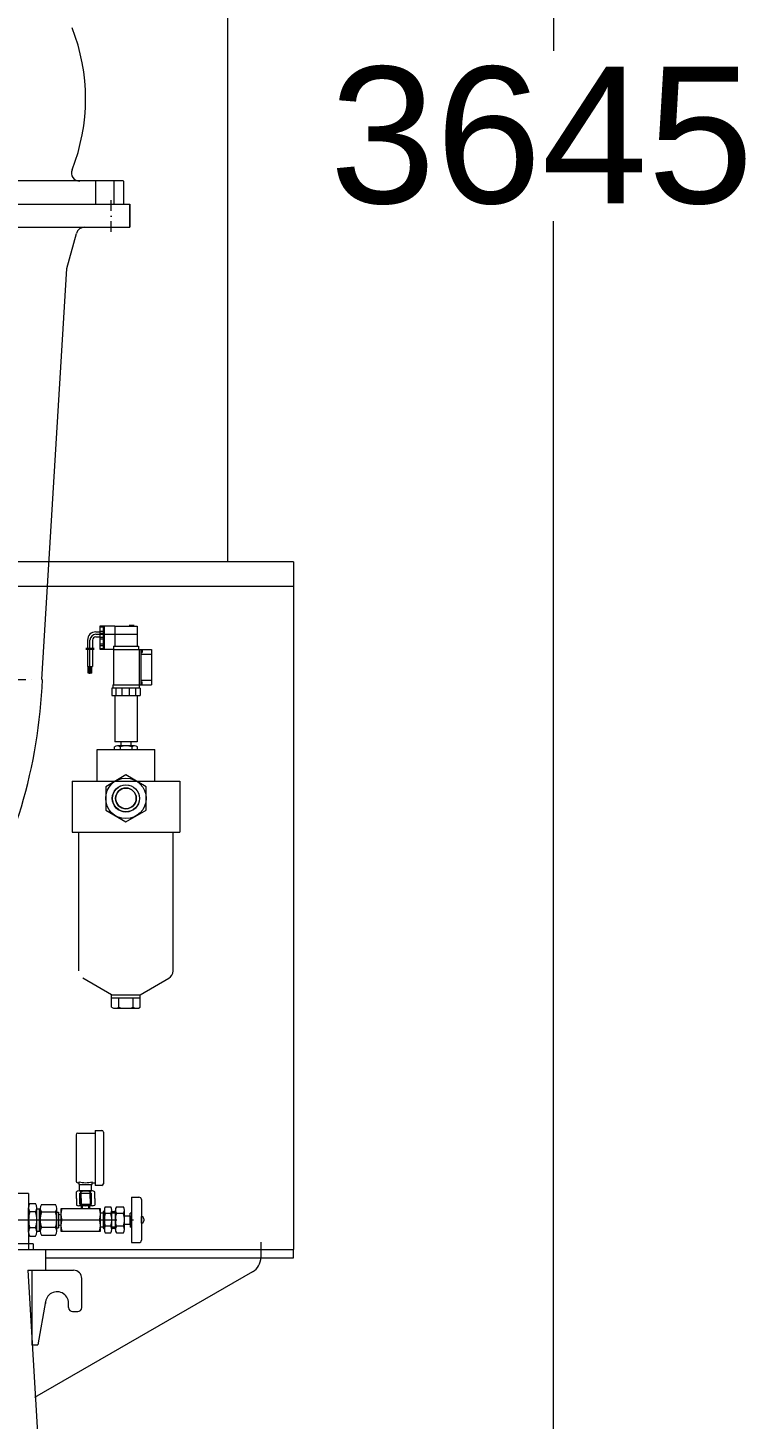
# Model space of a CAD drawing. Header units: millimetres. Extents: x 3 to 671030, y 2 to 511260.
# Drawn here: x 150143 to 172276, y 92263 to 135023 of the extents above; entities that cross this region are included whole.
import ezdxf

# ---------------------------------------------------------------- set-up
doc = ezdxf.new("R2010")
doc.units = ezdxf.units.MM
doc.header["$LTSCALE"] = 25.4
doc.linetypes.add('CENTER', pattern=[50.8, 31.75, -6.35, 6.35, -6.35])
doc.linetypes.add('DASHDOT', pattern=[25.4, 12.7, -6.35, 0, -6.35])
doc.layers.get('Defpoints').update_dxf_attribs({"lineweight": 5})
for name, color, linetype, lineweight in [('CAXA0', 7, 'Continuous', 5), ('CAXA1', 5, 'CENTER', 5), ('CAXA细实线层', 7, 'Continuous', 5), ('EB0_1', 7, 'Continuous', 5), ('细实线层', 7, 'Continuous', 5)]:
    doc.layers.add(name, color=color, linetype=linetype, lineweight=lineweight)
doc.styles.add('Roman', font='arial.ttf')
doc.styles.get("Standard").update_dxf_attribs({"font": 'arial.ttf'})
doc.dimstyles.new('ISO-25', dxfattribs={"dimscale": 30, "dimtxt": 38.1, "dimasz": 38.1, "dimexe": 50.8, "dimexo": 50.8, "dimgap": 15.875, "dimtad": 1, "dimtih": 1, "dimtoh": 1, "dimdec": 1, "dimlfac": 0.03937, "dimdsep": 46, "dimtxsty": 'Standard', "dimcen": 63.5, "dimclrd": 7, "dimclre": 7, "dimclrt": 7, "dimadec": 0, "dimazin": 0, "dimtfac": 1, "dimtdec": 1, "dimtmove": 0, "dimatfit": 3, "dimfxl": 25.4, "dimlwd": 5, "dimlwe": 5, "dimarcsym": 0})

# ---------------------------------------------------------------- blocks, each defined once
blk = doc.blocks.new('*D52')
at = {"color": 7, "linetype": 'Continuous', "lineweight": 5, "transparency": 16777216}
for p, q in [((158295, 177991), (167822, 177991)), ((166298, 176848), (166298, 134317)), ((166298, 86551), (166298, 129082)), ((155927, 85408), (167822, 85408))]:
    blk.add_line(p, q, dxfattribs=at)
at = {"color": 7, "transparency": 16777216}
for points in [[(166107, 176848), (166488, 176848), (166298, 177991)], [(166107, 86551), (166488, 86551), (166298, 85408)]]:
    blk.add_solid(points, dxfattribs=at)
at = {"layer": 'Defpoints', "color": 0, "transparency": 16777216}
for p in [(156771, 177991), (166298, 177991), (154403, 85408)]:
    blk.add_point(p, dxfattribs=at)
at = {"color": 7, "lineweight": 5, "transparency": 16777216, "insert": (165929, 131700), "char_height": 4191, "attachment_point": 5, "style": 'Roman'}
blk.add_mtext('3645', dxfattribs=at)

msp = doc.modelspace()

# ---------------------------------------------------------------- linework, layer by layer
at = {"color": 7, "lineweight": 5}
for p, q in [((156275.55, 144013.84), (156275.55, 118613.84)), ((152235.47, 129603.93), (152235.52, 130315.13)), ((152794.27, 129603.89), (152794.32, 130315.09)), ((140451.35, 129604.31), (153278.35, 129604.31)), ((153278.35, 128893.11), (153278.35, 129604.31)), ((146864.85, 128893.11), (153278.35, 128893.11)), ((151346.11, 127623.11), (151635.96, 128704.85)), ((150574.01, 114999.31), (151346.11, 127623.11)), ((158307.55, 118613.84), (143061.16, 118613.83)), ((158307.48, 118613.84), (158307.28, 98107.93)), ((158307.54, 117851.88), (143067.54, 117851.88)), ((152230.58, 116460.13), (152357.58, 116460.13)), ((152230.58, 116383.93), (153500.58, 116383.93)), ((152230.58, 116307.73), (152357.58, 116307.73)), ((152814.78, 116637.93), (152357.22, 116637.93)), ((152357.58, 116637.93), (152357.58, 116129.93)), ((152357.58, 116617.24), (152459.18, 116617.24)), ((152357.58, 116476.6), (152459.18, 116476.6)), ((152357.58, 116434.73), (152357.58, 115926.73)), ((152357.58, 116414.04), (152459.18, 116414.04)), ((152459.18, 116637.93), (152459.18, 116129.93)), ((152459.18, 116434.73), (152459.18, 115926.73)), ((152484.58, 116637.93), (152484.58, 116129.93)), ((152484.58, 116434.73), (152484.58, 115926.73)), ((152814.78, 116637.93), (153500.58, 116637.93)), ((152814.78, 116637.93), (152814.78, 116015.63)), ((153411.91, 116650.78), (153259.51, 116650.78)), ((153500.58, 116637.93), (153500.58, 116015.63)), ((151925.76, 115957.33), (152184.45, 115957.33)), ((151925.76, 115931.93), (152184.45, 115931.93)), ((151976.58, 116206.13), (151976.58, 115957.33)), ((151976.58, 116002.93), (151976.58, 115754.13)), ((151976.58, 115931.93), (151976.58, 115393.61)), ((152052.78, 115374.79), (152052.78, 116206.13)), ((152052.78, 115171.59), (152052.78, 116002.93)), ((152128.98, 116206.13), (152128.98, 115957.33)), ((152128.98, 116002.93), (152128.98, 115754.13)), ((152128.98, 115931.93), (152128.98, 115393.61)), ((152357.58, 116291.25), (152459.18, 116291.25)), ((152357.58, 116243.29), (152459.18, 116243.29)), ((152357.58, 116088.05), (152459.18, 116088.05)), ((152357.58, 116040.09), (152459.18, 116040.09)), ((152357.58, 115947.42), (152459.18, 115947.42)), ((152357.58, 115926.73), (152776.68, 115926.73)), ((152776.68, 116015.63), (153538.68, 116015.63)), ((152776.68, 116015.63), (152776.68, 115914.03)), ((152776.68, 115914.03), (152776.68, 114834.53)), ((152776.68, 115914.03), (153945.08, 115914.03)), ((153538.68, 116015.63), (153538.68, 115914.03)), ((153564.08, 115914.03), (153564.08, 114834.53)), ((153614.88, 115914.03), (153614.88, 114834.53)), ((153614.88, 115909.09), (153652.98, 115909.09)), ((153652.98, 115909.09), (153652.98, 115820.19)), ((153945.08, 115914.03), (153945.08, 114834.53)), ((152776.68, 115812.43), (152776.68, 115710.83)), ((153564.08, 115710.83), (153564.08, 114732.51)), ((153614.88, 115820.19), (153652.98, 115820.19)), ((153614.88, 115774.33), (153945.08, 115774.33)), ((151976.58, 115393.61), (152128.98, 115393.61)), ((151995.63, 115194.38), (151995.63, 115393.61)), ((152033.73, 115194.38), (151995.63, 115194.38)), ((152033.73, 115194.38), (152033.73, 115393.61)), ((152071.83, 115194.38), (152071.83, 115393.61)), ((152109.93, 115194.38), (152071.83, 115194.38)), ((152109.93, 115194.38), (152109.93, 115393.61)), ((152725.88, 114732.51), (152725.88, 114504.33)), ((153589.48, 114732.51), (152725.88, 114732.51)), ((152751.28, 114834.53), (153945.08, 114834.53)), ((152751.28, 114834.53), (152751.28, 114732.51)), ((152853.31, 114504.33), (152853.31, 114732.51)), ((153045.92, 114504.33), (153045.92, 114732.51)), ((153268.78, 114504.33), (153268.78, 114732.51)), ((153462.05, 114504.33), (153462.05, 114732.51)), ((153564.08, 114834.53), (153564.08, 114732.51)), ((153589.48, 114732.51), (153589.48, 114504.33)), ((153614.88, 114974.23), (153945.08, 114974.23)), ((153614.88, 114928.37), (153652.98, 114928.37)), ((153614.88, 114839.47), (153652.98, 114839.47)), ((153652.98, 114839.47), (153652.98, 114928.37)), ((152725.88, 114504.33), (153589.48, 114504.33)), ((152814.78, 114504.33), (152814.78, 113081.93)), ((153500.58, 114504.33), (153500.58, 113081.93)), ((152805.95, 112848.46), (152805.95, 112928.98)), ((153500.81, 113081.93), (152814.78, 113081.93)), ((153421.87, 112954.93), (152893.94, 112954.93)), ((152981.93, 112928.98), (152981.93, 112848.46)), ((153005.51, 113081.93), (153005.51, 112954.93)), ((153310.31, 113081.93), (153310.31, 112954.93)), ((153333.88, 112928.98), (153333.88, 112848.46)), ((153509.86, 112848.46), (153509.86, 112928.98)), ((152268.65, 112848.46), (154046.65, 112848.46)), ((152268.65, 111875.16), (152268.65, 112848.46)), ((154046.65, 111875.16), (154046.65, 112848.46)), ((153157.68, 112060.71), (152535.16, 111701.3)), ((153780.19, 111701.3), (153157.68, 112060.71)), ((151506.54, 111875.16), (154808.75, 111875.16)), ((151506.54, 111875.16), (151506.54, 110300.36)), ((152535.16, 111701.3), (152535.16, 110982.48)), ((153780.19, 110982.48), (153780.19, 111701.3)), ((154808.75, 111875.16), (154808.75, 110300.36)), ((152535.16, 110982.48), (153157.68, 110623.07)), ((153157.68, 110623.07), (153780.19, 110982.48)), ((151506.75, 110300.36), (154808.75, 110300.36)), ((151709.74, 106037.66), (151709.74, 110300.36)), ((154605.55, 106037.66), (154605.55, 110300.36)), ((152717.81, 105309.13), (151836.95, 105817.69)), ((153597.69, 105309.13), (154478.55, 105817.69)), ((152717.81, 104922.47), (152717.81, 105309.13)), ((152717.81, 105309.13), (153597.69, 105309.13)), ((152717.81, 105207.53), (153597.69, 105207.53)), ((152903.75, 105207.53), (153411.75, 105207.53)), ((152937.78, 104922.47), (152937.78, 105207.53)), ((153377.72, 104922.47), (153377.72, 105207.53)), ((153597.69, 104922.47), (153597.69, 105309.13)), ((152827.8, 104890.03), (153487.71, 104890.03)), ((157303.29, 97701.57), (157303.29, 97232.87)), ((158307.55, 97219.47), (158307.55, 97473.47)), ((157049.29, 96792.92), (150348.97, 92924.49))]:
    msp.add_line(p, q, dxfattribs=at)
at = {"color": 7, "linetype": 'Continuous', "lineweight": 5}
for p, q in [((140641.85, 129604.31), (153087.85, 129604.31)), ((158307.55, 107633.47), (158307.55, 97473.47)), ((151627.21, 101004.08), (151627.21, 99581.68)), ((151678.01, 101054.88), (152211.41, 101054.88)), ((152211.41, 101137.43), (152211.41, 99448.33)), ((152211.41, 101137.43), (152414.61, 101137.43)), ((152465.41, 101086.63), (152465.41, 99499.13)), ((151640.69, 99048.28), (151640.69, 99251.48)), ((151678.01, 99530.88), (151716.11, 99530.88)), ((152128.29, 99276.88), (151710.34, 99276.88)), ((151716.11, 99480.08), (151716.11, 99558.48)), ((151716.11, 99480.08), (152122.51, 99480.08)), ((151735.16, 99468.66), (151735.16, 99480.08)), ((151735.16, 99276.88), (151735.16, 99468.66)), ((151735.16, 99276.88), (152103.46, 99276.88)), ((151741.51, 99213.38), (152097.11, 99213.38)), ((151741.51, 98870.48), (151741.51, 99213.38)), ((151773.26, 99213.38), (151773.26, 99276.88)), ((151780, 99048.28), (151780, 99251.48)), ((152058.63, 99048.28), (152058.63, 99251.48)), ((152065.36, 99213.38), (152065.36, 99276.88)), ((152097.11, 98870.48), (152097.11, 99213.38)), ((152103.46, 99468.66), (152103.46, 99480.08)), ((152103.46, 99276.88), (152103.46, 99468.66)), ((152122.51, 99480.08), (152122.51, 99558.48)), ((152122.51, 99530.88), (152211.41, 99530.88)), ((152197.94, 99048.28), (152197.94, 99251.48)), ((152414.61, 99448.33), (152211.41, 99448.33)), ((150166.71, 99200.68), (146737.71, 99200.68)), ((150166.71, 99200.68), (150166.71, 97473.46)), ((150204.65, 98886.48), (150382.78, 98886.48)), ((150559.34, 98857.16), (150993.29, 98857.16)), ((151640.69, 99048.28), (151640.69, 98845.08)), ((152128.29, 98819.68), (151710.34, 98819.68)), ((151741.51, 98870.48), (152097.11, 98870.48)), ((151780, 99048.28), (151780, 98845.08)), ((151792.31, 98730.78), (151792.31, 98819.68)), ((151855.81, 98845.08), (151855.81, 98870.48)), ((151855.81, 98845.08), (151982.81, 98845.08)), ((151982.81, 98845.08), (151982.81, 98870.48)), ((152046.31, 98730.78), (152046.31, 98819.68)), ((152058.63, 99048.28), (152058.63, 98845.08)), ((152197.94, 99048.28), (152197.94, 98845.08)), ((152523.01, 98783.83), (152693.22, 98783.83)), ((152862.91, 98783.83), (153083.92, 98783.83)), ((153329.01, 99086.38), (153329.01, 98387.88)), ((153329.01, 99086.38), (153557.61, 99086.38)), ((153633.81, 99010.18), (153633.81, 97765.58)), ((150166.71, 98013.93), (150166.71, 98761.83)), ((150382.78, 98637.18), (150204.65, 98637.18)), ((150420.71, 98013.93), (150420.71, 98761.83)), ((150420.71, 98730.78), (150522.31, 98730.78)), ((150496.91, 98044.98), (150496.91, 98730.78)), ((150522.31, 98739.84), (150522.31, 98387.88)), ((150522.31, 98035.93), (150522.31, 98387.88)), ((150993.29, 98622.52), (150559.34, 98622.52)), ((151030.31, 98035.93), (151030.31, 98739.84)), ((151030.31, 98629.18), (151081.11, 98629.18)), ((151081.11, 98629.18), (151081.11, 98146.58)), ((151081.11, 98565.68), (151157.31, 98544.09)), ((152376.51, 98730.78), (151157.31, 98730.78)), ((151157.31, 98725.68), (151157.31, 98044.98)), ((151187.21, 98387.88), (152347.32, 98387.88)), ((152376.51, 98044.98), (152376.51, 98730.78)), ((152376.51, 98606.32), (152452.71, 98606.32)), ((152452.71, 98641.88), (152493.81, 98641.88)), ((152452.71, 98641.88), (152452.71, 98133.88)), ((152493.81, 98090.92), (152493.81, 98684.84)), ((152693.22, 98585.86), (152523.01, 98585.86)), ((152722.41, 98090.92), (152722.41, 98684.84)), ((152722.41, 98641.88), (152833.71, 98641.88)), ((152833.71, 98090.92), (152833.71, 98684.84)), ((153083.92, 98585.86), (152862.91, 98585.86)), ((153113.11, 98090.92), (153113.11, 98684.84)), ((153113.11, 98514.88), (153290.91, 98514.88)), ((153290.91, 98260.88), (153290.91, 98597.01)), ((153329.01, 98597.01), (153290.91, 98597.01)), ((153290.91, 98514.88), (153290.91, 98165.21)), ((153329.01, 98387.88), (153329.01, 97689.38)), ((153633.81, 98286.28), (153633.81, 98489.48)), ((153633.81, 98489.48), (153676.89, 98489.48)), ((153702.65, 98398.04), (153702.65, 98377.72)), ((153712.55, 98398.04), (153702.65, 98398.04)), ((153712.55, 98377.72), (153702.65, 98377.72)), ((150382.78, 98138.58), (150204.65, 98138.58)), ((150420.71, 98044.98), (150522.31, 98044.98)), ((150993.29, 98153.25), (150559.34, 98153.25)), ((151030.31, 98146.58), (151081.11, 98146.58)), ((151081.11, 98210.08), (151157.54, 98231.67)), ((151157.31, 98044.98), (152376.51, 98044.98)), ((152376.51, 98169.44), (152452.71, 98169.44)), ((152452.71, 98133.88), (152493.81, 98133.88)), ((152693.22, 98189.91), (152523.01, 98189.91)), ((152523.01, 97991.94), (152693.22, 97991.94)), ((152722.41, 98133.88), (152833.71, 98133.88)), ((153083.92, 98189.91), (152862.91, 98189.91)), ((152862.91, 97991.94), (153083.92, 97991.94)), ((153113.11, 98260.88), (153290.91, 98260.88)), ((153329.01, 98165.21), (153290.91, 98165.21)), ((153677.4, 98286.28), (153633.81, 98286.28)), ((150306.55, 97651.28), (147893.55, 97651.28)), ((150204.65, 97889.29), (150382.78, 97889.29)), ((150306.37, 97651.9), (150306.46, 97474.08)), ((150559.34, 97918.61), (150993.29, 97918.61)), ((153329.01, 97689.38), (153557.61, 97689.38)), ((122493.55, 97473.47), (158307.55, 97473.47)), ((150687.55, 97473.47), (150687.55, 96838.47)), ((150687.55, 97219.47), (158307.55, 97219.47)), ((150143.57, 96838.47), (150745.96, 86551.48)), ((150143.57, 96838.47), (151547.1, 96838.47)), ((150277.1, 94552.47), (150277.1, 96838.47)), ((151801.1, 95695.47), (151801.1, 96584.47)), ((150688.9, 95884.22), (150454.08, 94552.47)), ((151392.63, 95695.47), (151392.63, 95860.8)), ((151519.63, 95568.47), (151674.1, 95568.47)), ((150277.1, 94552.47), (150454.08, 94552.47))]:
    msp.add_line(p, q, dxfattribs=at)
at = {"color": 7, "linetype": 'DASHDOT', "lineweight": 5}
for p, q in [((152706.85, 128755.54), (152706.85, 129771.69)), ((122014.98, 114999.31), (150345.04, 114999.31))]:
    msp.add_line(p, q, dxfattribs=at)
at = {"color": 7, "lineweight": 5}
for centre, radius in [((153157.68, 111341.89), 622.63), ((153157.68, 111341.89), 419.1), ((153157.73, 111341.97), 419.1), ((153157.68, 111342.03), 414.02), ((153157.68, 111342.03), 317.5)]:
    msp.add_circle(centre, radius, dxfattribs=at)
for centre, radius, start, end in [((145973.53, 132842.81), 5944.03, 338.482955, 21.517045), ((151736.37, 130562.58), 254, 158.401459, 269.918504), ((151881.31, 128639.11), 254, 90, 165), ((152230.58, 116206.13), 254, 90, 180), ((152230.58, 116206.13), 177.8, 90, 180), ((152230.58, 116206.13), 101.6, 90, 180), ((152893.94, 112792.8), 162.13, 57.132768, 122.867232), ((153157.91, 112345.33), 609.6, 73.221345, 106.778655), ((153421.87, 112792.8), 162.13, 57.132768, 122.867232), ((153157.68, 111342.03), 317.5, 90, 270), ((153157.91, 111342.03), 317.5, 270, 90), ((154351.55, 106037.66), 254, 300, 360), ((152827.8, 105092.69), 202.67, 237.132768, 302.867232), ((153157.75, 105652.03), 762, 253.221345, 286.778655), ((153487.71, 105092.69), 202.67, 237.132768, 302.867232), ((156795.29, 97232.87), 508, 300, 0)]:
    msp.add_arc(centre, radius, start, end, dxfattribs=at)
at = {"color": 7, "linetype": 'Continuous', "lineweight": 5}
for centre, radius, start, end in [((151678.01, 101004.08), 50.8, 90, 180), ((152414.61, 101086.63), 50.8, 0, 90), ((151678.01, 99581.68), 50.8, 180, 270), ((151710.34, 99168.67), 108.21, 49.932013, 130.067987), ((151919.31, 100292.88), 762, 254.53399, 285.46601), ((151919.31, 98882.13), 394.76, 69.334522, 110.665478), ((152128.29, 99168.67), 108.21, 49.932013, 130.067987), ((152414.61, 99499.13), 50.8, 270, 0), ((150390.49, 98761.83), 223.77, 146.149101, 213.850899), ((150196.94, 98761.83), 223.77, 326.149101, 33.850899), ((150196.94, 98761.83), 223.77, 326.149101, 33.850899), ((150726.7, 98739.84), 204.38, 144.969964, 215.030036), ((150825.93, 98739.84), 204.38, 324.969964, 35.030036), ((151710.34, 98927.9), 108.21, 229.932013, 310.067987), ((151919.31, 99214.44), 394.76, 249.334522, 290.665478), ((152128.29, 98927.9), 108.21, 229.932013, 310.067987), ((152676.21, 98684.84), 182.4, 147.132768, 212.867232), ((152540.01, 98684.84), 182.4, 327.132768, 32.867232), ((153016.11, 98684.84), 182.4, 147.132768, 212.867232), ((152930.72, 98684.84), 182.4, 327.132768, 32.867232), ((153557.61, 99010.18), 76.2, 0, 90), ((151004.91, 98387.88), 838.2, 162.69712, 197.30288), ((149582.51, 98387.88), 838.2, 342.69712, 17.30288), ((151284.31, 98387.88), 762, 162.066067, 180), ((151284.31, 98387.88), 762, 180, 197.933933), ((150268.31, 98387.88), 762, 0, 17.933933), ((150268.31, 98387.88), 762, 342.066067, 0), ((151675.31, 98559.33), 518, 160.671438, 199.328562), ((151675.31, 98216.43), 518, 160.645699, 199.328562), ((151858.51, 98559.33), 518, 340.671438, 19.328562), ((151858.51, 98216.43), 518, 340.671438, 19.328562), ((153179.61, 98387.88), 685.8, 163.221345, 196.778655), ((152036.61, 98387.88), 685.8, 343.221345, 16.778655), ((153519.51, 98387.88), 685.8, 163.221345, 196.778655), ((152427.31, 98387.88), 685.8, 343.221345, 16.778655), ((153550.31, 98387.88), 162.31, 3.583322, 38.752304), ((153550.31, 98387.88), 162.56, 321.247696, 356.416678), ((150390.49, 98013.93), 223.77, 146.149101, 213.850899), ((150196.94, 98013.93), 223.77, 326.149101, 33.850899), ((150726.7, 98035.93), 204.38, 144.969964, 215.030036), ((150825.93, 98035.93), 204.38, 324.969964, 35.030036), ((152676.21, 98090.92), 182.4, 147.132768, 212.867232), ((152540.01, 98090.92), 182.4, 327.132768, 32.867232), ((153016.11, 98090.92), 182.4, 147.132768, 212.867232), ((152930.72, 98090.92), 182.4, 327.132768, 32.867232), ((153557.61, 97765.58), 76.2, 270, 0), ((151547.1, 96584.47), 254, 0, 90), ((151039.1, 95822.47), 355.6, 353.811565, 180), ((151519.63, 95695.47), 127, 180, 270), ((151674.1, 95695.47), 127, 270, 360)]:
    msp.add_arc(centre, radius, start, end, dxfattribs=at)
at = {"layer": 'CAXA0', "color": 7, "linetype": 'Continuous', "lineweight": 5}
for p, q in [((153086.49, 130315.51), (140640.49, 130315.51)), ((153089.08, 129603.87), (153089.14, 130315.07))]:
    msp.add_line(p, q, dxfattribs=at)
at = {"layer": 'CAXA1', "linetype": 'CENTER', "lineweight": 5, "ltscale": 3}
msp.add_line((141749.39, 98404.96), (153392.51, 98387.88), dxfattribs=at)
at = {"layer": 'CAXA细实线层', "color": 7, "linetype": 'Continuous', "lineweight": 5}
for p, q in [((151773.26, 98870.48), (151773.26, 99213.38)), ((152065.36, 98870.48), (152065.36, 99213.38)), ((152452.71, 98606.32), (152493.81, 98606.32)), ((152722.41, 98606.32), (152833.71, 98606.32)), ((152452.71, 98169.44), (152493.81, 98169.44)), ((152722.41, 98169.44), (152833.71, 98169.44))]:
    msp.add_line(p, q, dxfattribs=at)
at = {"layer": 'CAXA细实线层', "color": 7, "lineweight": 5}
for p, q in [((151817.71, 98730.78), (151817.71, 98819.68)), ((152020.91, 98730.78), (152020.91, 98819.68)), ((150496.91, 98705.38), (150522.31, 98705.38)), ((150496.91, 98070.38), (150522.31, 98070.38))]:
    msp.add_line(p, q, dxfattribs=at)
at = {"layer": 'EB0_1', "color": 7, "linetype": 'Continuous', "lineweight": 5}
msp.add_open_spline([(142484.07, 125980.24), (142347.56, 126072.33), (141227.36, 126795.18), (138949.98, 127763.7), (135537.7, 128375.81), (132091.24, 127973.13), (128798.17, 126730.42), (125921.95, 124644.94), (123665.63, 121869.79), (122196.44, 118579.91), (121624.09, 115029.25), (122010.14, 111397.97), (123293.6, 107944.92), (125484.53, 104932.12), (128382.42, 102578.97), (131814.76, 101033.18), (135579.09, 100438.25), (139373.89, 100836.74), (142960.81, 102215.05), (146089.32, 104490.36), (148527.84, 107502.06), (150119.05, 111083.65), (150541.65, 113677.06), (150591.62, 114999.31)], degree=3, knots=[0, 0, 0, 0, 419.10359707, 3392.99379749, 6215.37450072, 9149.02342903, 12103.33671848, 15079.87229539, 18078.64241157, 21099.66924128, 24142.91888491, 27118.47696268, 30293.75321909, 33403.69575067, 36481.23010109, 39689.58186516, 42866.24052022, 46065.15684254, 49286.2972383, 52529.67301088, 55795.30676871, 59028.98747378, 62395.02750358, 62395.02750358, 62395.02750358, 62395.02750358], dxfattribs=at)
at = {"layer": '细实线层', "color": 7, "lineweight": 5}
msp.add_line((153278.35, 129604.31), (153278.35, 128893.11), dxfattribs=at)

# ---------------------------------------------------------------- dimensions: what is measured, and where the dimension line sits
at = {"color": 7, "lineweight": 5}
dim = msp.add_linear_dim(base=(166297.58, 177991.31), p1=(154402.67, 85408.48), p2=(156770.85, 177991.31), angle=90, dimstyle='ISO-25', override={"dimscale": 30, "dimtxt": 139.7, "dimpost": '\\X', "dimtxsty": 'Roman', "dimtmove": 1}, dxfattribs=at)
dim.commit()
dim.dimension.update_dxf_attribs({"geometry": '*D52', "text_midpoint": (165929.33, 131699.9), "dimtype": 160})

doc.saveas('drawing.dxf')
